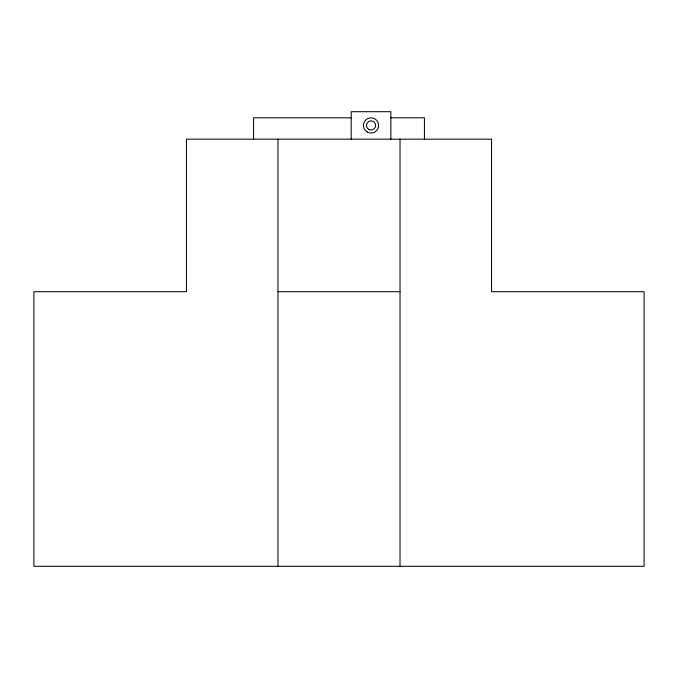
<?xml version="1.0" encoding="UTF-8"?>
<svg xmlns="http://www.w3.org/2000/svg" width="678" height="678" viewBox="0 0 678 678"><rect width="100%" height="100%" fill="white"/><g stroke="black" fill="none" stroke-linecap="round" stroke-linejoin="round"><path stroke-width="1.02" d="M351.653 117.803L253.572 117.803L253.572 138.922M390.681 117.803L424.428 117.803L424.428 138.922M277.98 291.709L400.02 291.709M400.02 139.16L400.02 566.3M390.867 139.16L390.867 111.701L351.204 111.701L351.204 139.16M277.98 139.16L277.98 566.3M491.55 139.16L186.45 139.16L186.45 291.709L33.9 291.709L33.9 566.3L644.1 566.3L644.1 291.709L491.55 291.709L491.55 139.16M367.222 132.032A7.628 7.628 0 0 0 378.663 125.43A7.628 7.628 0 0 0 367.222 118.828A7.628 7.628 0 0 0 367.222 132.032M368.747 129.396A4.577 4.577 0 0 0 375.612 125.43A4.577 4.577 0 0 0 368.747 121.464A4.577 4.577 0 0 0 368.747 129.396"/></g></svg>
